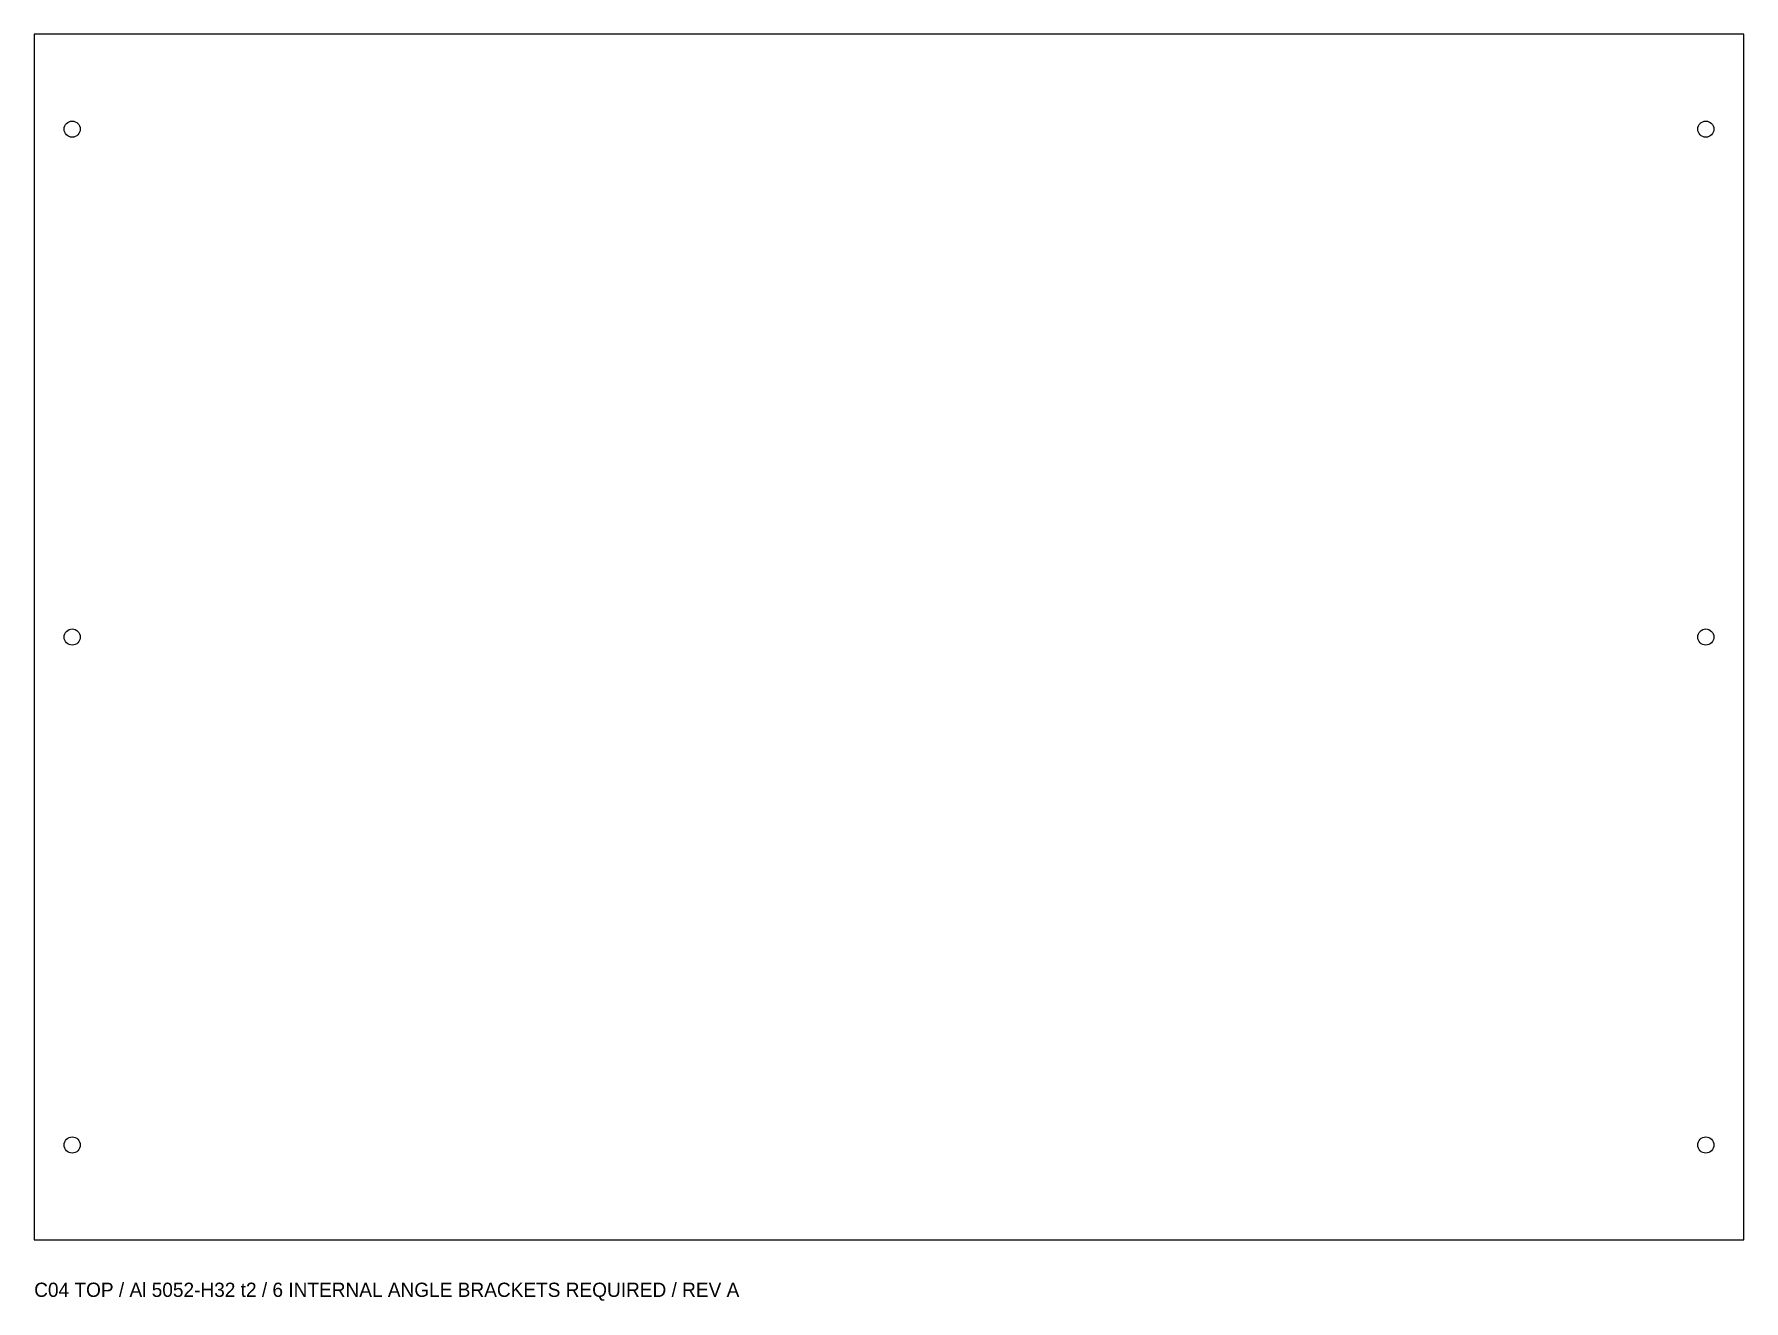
# Model space of a CAD drawing. Header units: millimetres. Extents: x 0 to 360, y -13 to 254.
import ezdxf

# ---------------------------------------------------------------- set-up
doc = ezdxf.new("R2010")
doc.units = ezdxf.units.MM
doc.layers.add('CUT', color=7, linetype='Continuous')
doc.layers.add('TEXT', color=3, linetype='Continuous')

msp = doc.modelspace()

# ---------------------------------------------------------------- linework, layer by layer
at = {"layer": 'CUT'}
msp.add_lwpolyline([(0, 0), (360, 0), (360, 254), (0, 254)], close=True, dxfattribs=at)
for centre in [(8, 234), (352, 234), (8, 127), (352, 127), (8, 20), (352, 20)]:
    msp.add_circle(centre, 1.7, dxfattribs=at)

# ---------------------------------------------------------------- texts
at = {"layer": 'TEXT'}
msp.add_text('C04 TOP / Al 5052-H32 t2 / 6 INTERNAL ANGLE BRACKETS REQUIRED / REV A', height=3, dxfattribs=at).set_placement((0, -12))

doc.saveas('drawing.dxf')
